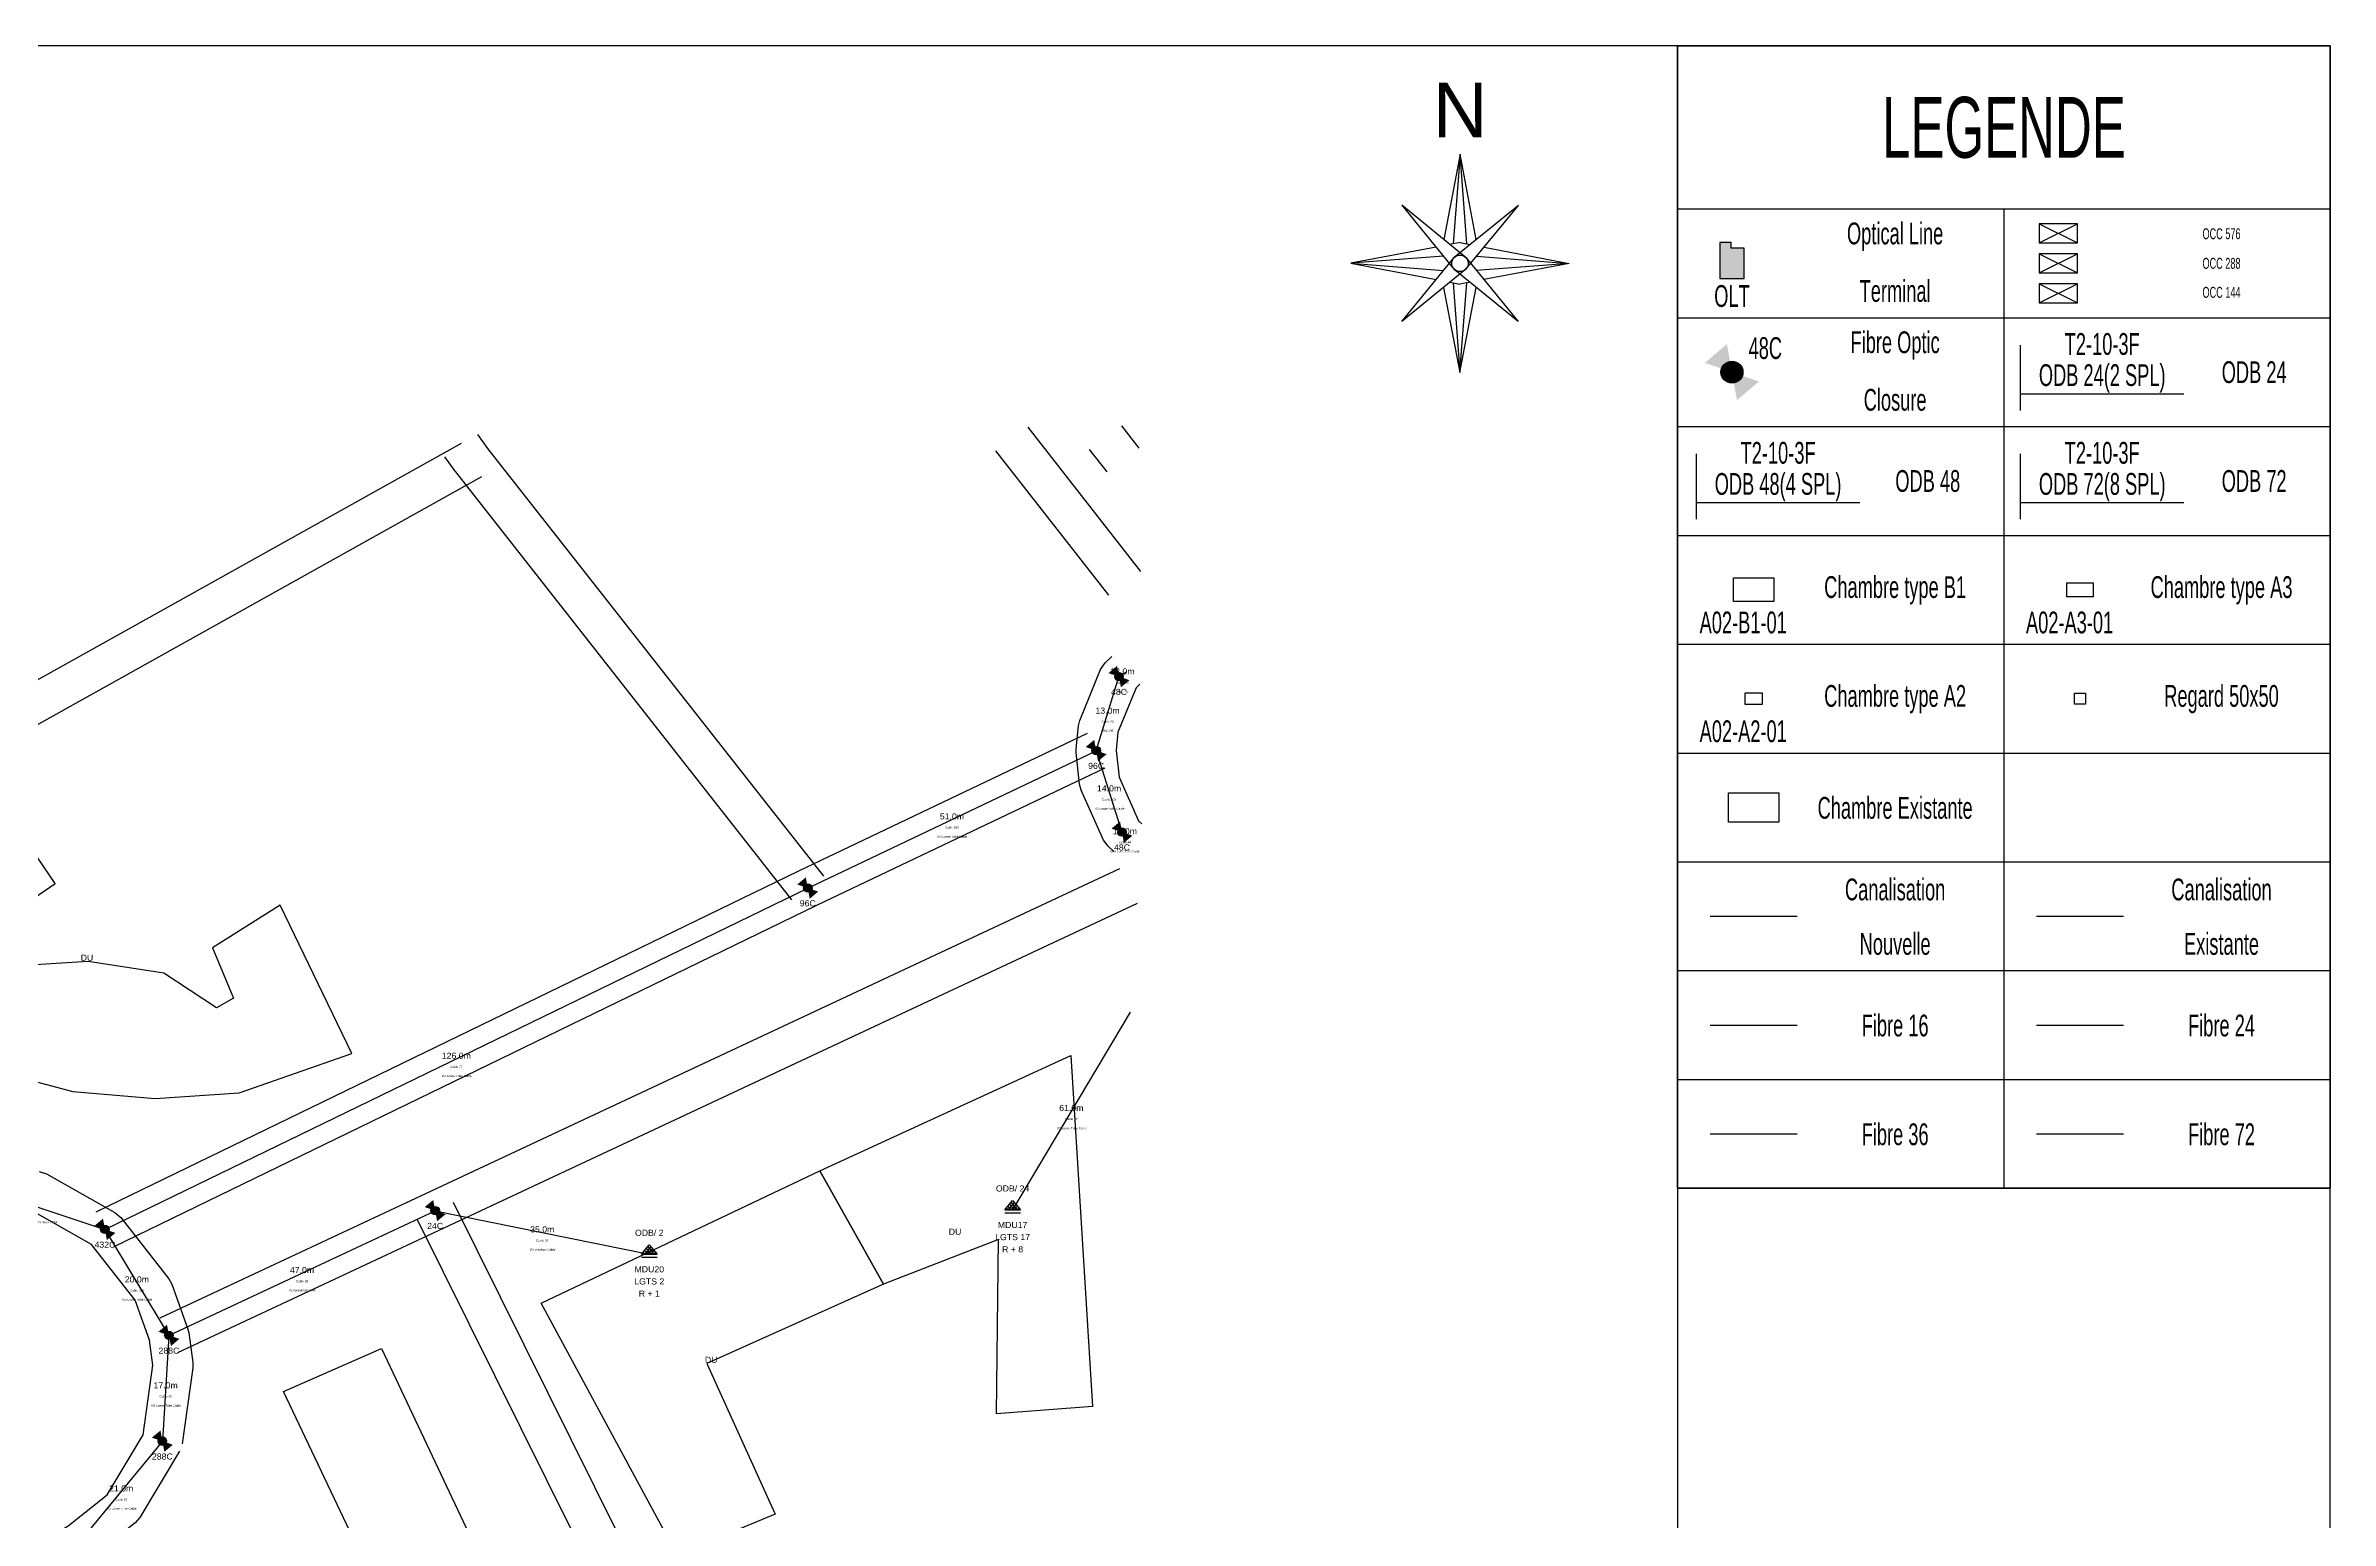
# Model space of a CAD drawing. Header units: millimetres. Extents: x -2012 to 1398, y -1200 to 746.
# Drawn here: x -13 to 407, y 30 to 301.1 of the extents above; entities that cross this region are included whole.
import ezdxf
from ezdxf.enums import TextEntityAlignment as Align

# ---------------------------------------------------------------- set-up
doc = ezdxf.new("R2010")
doc.units = ezdxf.units.MM
doc.styles.get("Standard").update_dxf_attribs({"font": 'arial.ttf'})

# ---------------------------------------------------------------- blocks, each defined once
blk = doc.blocks.new('OLT')
at = {"true_color": 0x0000ff}
blk.add_hatch(color=5, dxfattribs=at).paths.add_polyline_path([(-1.07, -1.53), (1.17, -1.53), (1.17, 1.25), (-0.02, 1.25), (-0.02, 1.79), (-1.07, 1.79)], flags=0)
at = {"color": 5, "true_color": 0x0000ff}
blk.add_lwpolyline([(-1.07, 1.79), (-1.07, -1.53), (1.17, -1.53), (1.17, 1.25), (-0.02, 1.25), (-0.02, 1.79)], close=True, dxfattribs=at)
blk = doc.blocks.new('JOINT CLOSURE')
at = {"lineweight": 25, "true_color": 0xff0000}
h = blk.add_hatch(color=1, dxfattribs=at)
h.paths.add_polyline_path([(0, 0), (-0.46, 2.58), (-2.48, 0.86)], flags=0)
h.paths.add_polyline_path([(2.48, -0.86), (0, 0), (0.46, -2.58)], flags=0)
h = blk.add_hatch(color=1, dxfattribs=at)
edge = h.paths.add_edge_path(flags=0)
edge.add_arc((0, 0), 1.01, 180, 360)
edge.add_arc((0, 0), 1.01, 0, 180)
at = {"color": 12, "lineweight": 25, "true_color": 0xcc0000}
blk.add_circle((0, 0), 1.01, dxfattribs=at)
blk = doc.blocks.new('OCC')
at = {"layer": '0-ZTE-OCC', "color": 6, "lineweight": 30, "true_color": 0xff00ff}
for p, q in [((-3.5, 1.75), (3.5, -1.75)), ((-3.5, -1.75), (3.5, 1.75))]:
    blk.add_line(p, q, dxfattribs=at)
blk.add_lwpolyline([(3.5, 1.75), (-3.5, 1.75), (-3.5, -1.75), (3.5, -1.75)], close=True, dxfattribs=at)
blk = doc.blocks.new('box_bloc')
at = {"layer": '0-ZTE-MH existing', "ltscale": 3}
blk.add_lwpolyline([(0, 0), (9.22, 0), (9.22, -5.41), (0, -5.41)], close=True, dxfattribs=at)
blk = doc.blocks.new('boxbloc2')
at = {"layer": '0-ZTE-MH new'}
blk.add_lwpolyline([(-3.69, 2.23), (3.69, 2.23), (3.69, -2.1), (-3.69, -2.1)], close=True, dxfattribs=at)
blk = doc.blocks.new('big_block')
for p, q in [((287, 301.06), (287, -222.94)), ((287, 271.06), (407, 271.06)), ((347, 271.06), (347, 151.06)), ((287, 251.06), (407, 251.06)), ((287, 231.06), (407, 231.06)), ((287, 211.06), (407, 211.06)), ((287, 191.06), (407, 191.06)), ((287, 171.06), (407, 171.06)), ((287, 151.06), (407, 151.06)), ((347, 151.06), (347, 131.06)), ((287, 131.06), (407, 131.06)), ((347, 131.06), (347, 91.06)), ((287, 111.06), (407, 111.06)), ((287, 91.06), (407, 91.06)), ((287, 91.06), (407, 91.06))]:
    blk.add_line(p, q)
for points in [[(-433, -292.94), (407, -292.94), (407, 301.06), (-433, 301.06)], [(407, 91.06), (287, 91.06), (287, 301.06), (407, 301.06)]]:
    blk.add_lwpolyline(points, close=True)
at = {"flags": 128}
for points in [[(250, 265.44), (247.03, 281.13), (244.01, 265.46)], [(248.25, 264.65), (247.03, 281.13), (245.76, 264.66)], [(248.11, 262.1), (236.32, 271.77), (245.96, 259.95)], [(248.07, 259.98), (257.75, 271.7), (245.92, 262.13)], [(247.01, 264.9), (245.14, 264.54)], [(247.01, 264.9), (248.89, 264.53)], [(242.61, 264.06), (226.92, 261.09), (242.61, 258.07)], [(244, 262.36), (226.92, 261.09), (244, 259.77)], [(248.07, 259.98), (236.32, 250.35), (245.92, 262.13)], [(248.11, 262.1), (257.67, 250.35), (245.96, 259.95)], [(250.02, 262.35), (267.08, 261.03), (250.01, 259.76)], [(251.42, 264.04), (267.08, 261.02), (251.4, 258.06)], [(244, 256.65), (246.97, 240.98), (249.98, 256.65)], [(245.14, 257.58), (246.99, 257.23)], [(245.75, 257.47), (246.97, 240.98), (248.24, 257.46)], [(248.85, 257.58), (246.99, 257.23)]]:
    blk.add_lwpolyline(points, dxfattribs=at)
blk.add_circle((247, 261.06), 1.52)
at = {"layer": '0-ZTE-16 CABLE'}
blk.add_line((293, 121.06), (309, 121.06), dxfattribs=at)
at = {"layer": '0-ZTE-24 CABLE'}
blk.add_line((353, 121.06), (369, 121.06), dxfattribs=at)
at = {"layer": '0-ZTE-36 CABLE'}
blk.add_line((293, 101.06), (309, 101.06), dxfattribs=at)
at = {"layer": '0-ZTE-72 CABLE'}
blk.add_line((353, 101.06), (369, 101.06), dxfattribs=at)
at = {"layer": '0-ZTE-Duct existing'}
blk.add_line((353, 141.06), (369, 141.06), dxfattribs=at)
at = {"layer": '0-ZTE-Duct new'}
blk.add_line((293, 141.06), (309, 141.06), dxfattribs=at)
at = {"layer": '0-ZTE-HH new'}
blk.add_lwpolyline([(360, 182.06), (362, 182.06), (362, 180.06), (360, 180.06)], close=True, dxfattribs=at)
at = {"layer": '0-ZTE-MH new'}
blk.add_lwpolyline([(358.57, 202.35), (363.43, 202.35), (363.43, 199.77), (358.57, 199.77)], close=True, dxfattribs=at)
blk.add_lwpolyline([(299.44, 182.13), (302.56, 182.13), (302.56, 180), (299.44, 180), (299.44, 182.13)], dxfattribs=at)
at = {"layer": '0-ZTE-OCC', "color": 1, "lineweight": 30, "true_color": 0xff0000}
for p, q in [((353.5, 268.31), (360.5, 264.81)), ((353.5, 264.81), (360.5, 268.31))]:
    blk.add_line(p, q, dxfattribs=at)
at = {"layer": '0-ZTE-OCC', "color": 3, "lineweight": 30, "true_color": 0x00ff00}
for p, q in [((353.5, 262.81), (360.5, 259.31)), ((353.5, 259.31), (360.5, 262.81))]:
    blk.add_line(p, q, dxfattribs=at)
at = {"layer": '0-ZTE-OCC', "color": 1, "lineweight": 30, "true_color": 0xff0000}
blk.add_lwpolyline([(360.5, 268.31), (353.5, 268.31), (353.5, 264.81), (360.5, 264.81)], close=True, dxfattribs=at)
at = {"layer": '0-ZTE-OCC', "color": 3, "lineweight": 30, "true_color": 0x00ff00}
blk.add_lwpolyline([(360.5, 262.81), (353.5, 262.81), (353.5, 259.31), (360.5, 259.31)], close=True, dxfattribs=at)
at = {"layer": '0-ZTE-ODB'}
for p, q in [((350.07, 234.02), (350.07, 246.02)), ((380.07, 237.02), (350.07, 237.02)), ((290.48, 214.02), (290.48, 226.02)), ((350.07, 214.02), (350.07, 226.02)), ((320.48, 217.02), (290.48, 217.02)), ((380.07, 217.02), (350.07, 217.02))]:
    blk.add_line(p, q, dxfattribs=at)
at = {"xscale": 2, "yscale": 2, "zscale": 2}
blk.add_blockref('OLT', (296.9, 261.34), dxfattribs=at)
for name, p in [('OCC', (357, 255.56)), ('boxbloc2', (301, 201)), ('box_bloc', (296.39, 163.77))]:
    blk.add_blockref(name, p)
at = {"layer": '0-ZTE-Joint closure', "xscale": 2, "yscale": 2, "zscale": 2}
blk.add_blockref('JOINT CLOSURE', (297, 241.06), dxfattribs=at)
blk.add_text('N', height=10, rotation=359.9985).set_placement((247.05, 289.25), align=Align.MIDDLE)
at = {"width": 0.6}
for s, height, p in [('LEGENDE', 11.18, (347, 286.06)), ('Optical Line', 4, (327, 266.06)), ('OLT', 4, (297, 255.06, 0)), ('Terminal', 4, (327, 256.06)), ('Fibre Optic', 4, (327, 246.06)), ('ODB 24', 4, (393, 241.06)), ('Closure', 4, (327, 236.06)), ('ODB 48', 4, (333, 221.06)), ('ODB 72', 4, (393, 221.06)), ('Chambre type B1', 4, (327, 201.06)), ('Chambre type A3', 4, (387, 201.06)), ('Chambre type A2', 4, (327, 181.06)), ('Regard 50x50', 4, (387, 181.06)), ('Chambre Existante', 4, (327, 161.06)), ('Canalisation', 4, (327, 146.06)), ('Canalisation', 4, (387, 146.06)), ('Nouvelle', 4, (327, 136.06)), ('Existante', 4, (387, 136.06)), ('Fibre 16', 4, (327, 121.06)), ('Fibre 24', 4, (387, 121.06)), ('Fibre 36', 4, (327, 101.06)), ('Fibre 72', 4, (387, 101.06))]:
    blk.add_text(s, height=height, dxfattribs=at).set_placement(p, align=Align.MIDDLE)
at = {"layer": '0-ZTE-joint Closure 48', "width": 0.6}
blk.add_text('48C', height=4, dxfattribs=at).set_placement((303.13, 245.49, 0), align=Align.MIDDLE)
at = {"layer": '0-ZTE-MH new', "color": 0, "lineweight": -2, "width": 0.6}
blk.add_text('A02-B1-01', height=4, dxfattribs=at).set_placement((299.07, 195.06, 0), align=Align.MIDDLE)
at = {"layer": '0-ZTE-MH new A2', "color": 0, "lineweight": -2, "width": 0.6}
blk.add_text('A02-A2-01', height=4, dxfattribs=at).set_placement((299.07, 175.06, 0), align=Align.MIDDLE)
at = {"layer": '0-ZTE-MH new A3', "color": 0, "lineweight": -2, "width": 0.6}
blk.add_text('A02-A3-01', height=4, dxfattribs=at).set_placement((359.07, 195.06, 0), align=Align.MIDDLE)
at = {"layer": '0-ZTE-OCC', "color": 1, "true_color": 0xff0000, "width": 0.6}
blk.add_text('OCC 576', height=2, dxfattribs=at).set_placement((387, 266.5), align=Align.MIDDLE)
at = {"layer": '0-ZTE-OCC', "color": 3, "true_color": 0x00ff00, "width": 0.6}
blk.add_text('OCC 288', height=2, dxfattribs=at).set_placement((387, 261.06), align=Align.MIDDLE)
at = {"layer": '0-ZTE-OCC', "color": 6, "true_color": 0xff00ff, "width": 0.6}
blk.add_text('OCC 144', height=2, dxfattribs=at).set_placement((387, 255.73), align=Align.MIDDLE)
at = {"layer": '0-ZTE-ODB', "width": 0.6}
for p in [(365.07, 246.24), (305.48, 226.24), (365.07, 226.24)]:
    blk.add_text('T2-10-3F', height=4, dxfattribs=at).set_placement(p, align=Align.MIDDLE)
at = {"layer": '0-ZTE-ODB 24 2SPL', "width": 0.6}
blk.add_text('ODB 24(2 SPL)', height=4, dxfattribs=at).set_placement((365.07, 240.02), align=Align.MIDDLE)
at = {"layer": '0-ZTE-ODB 48 4SPL', "width": 0.6}
blk.add_text('ODB 48(4 SPL)', height=4, dxfattribs=at).set_placement((305.48, 220.02), align=Align.MIDDLE)
at = {"layer": '0-ZTE-ODB 72', "width": 0.6}
blk.add_text('ODB 72(8 SPL)', height=4, dxfattribs=at).set_placement((365.07, 220.02), align=Align.MIDDLE)
blk = doc.blocks.new('roads.block1.A4')
at = {"layer": 'roads', "color": 7}
for points in [[(140.7, 205.4), (142.33, 203.08), (196.18, 132.76)], [(228.9, 206.6), (246.97, 182.85)], [(243.91, 206.8), (246.72, 203.12)], [(18.12, 135.29), (138.16, 203.97)], [(191.1, 128.86), (137.21, 199.24), (137.14, 199.35), (135.47, 201.72)], [(241.88, 178.97), (223.8, 202.73)], [(241.63, 199.24), (238.82, 202.91)], [(141.34, 198.41), (21.3, 129.73)], [(242.74, 136.77), (241.78, 137.69), (241.06, 138.71), (237.47, 146.93), (237.21, 147.89), (236.68, 153.09), (236.67, 153.72), (237.04, 157.5), (237.25, 158.37), (240.55, 166.74), (241.28, 167.85), (242.36, 168.91)], [(246.85, 164.35), (246.25, 163.76), (243.36, 156.44), (243.08, 153.43), (243.53, 149.04), (246.67, 141.87), (247.17, 141.39)], [(79.56, 77.56), (192.21, 133.67), (192.23, 133.68), (238.45, 156.29)], [(241.27, 150.54), (195.06, 127.94), (82.41, 71.83)], [(89.86, 60.14), (132.53, 80.65), (243.66, 134.06)], [(246.44, 128.3), (135.3, 74.88), (92.63, 54.38)], [(92.96, 38.24), (86.56, 27.33), (85.83, 26.48), (79.03, 20.89), (78.69, 20.65), (75.39, 18.59), (74.88, 18.33), (69.62, 16.22)], [(70.43, 84.23), (71.61, 83.83), (82.59, 77.46), (83.53, 76.64), (91.24, 66.56), (91.72, 65.67), (94.27, 58.31), (94.42, 57.7), (95.09, 52.83), (95.09, 51.95), (93.37, 39.42)], [(30.23, 48.59), (33.16, 37.57), (38.63, 29.94), (49.98, 22.86), (61.39, 21.32), (67.58, 22.3), (72.24, 24.17), (75.12, 25.97), (81.33, 31.06), (87.12, 40.93), (88.69, 52.38), (88.12, 56.51), (85.84, 63.08), (78.83, 72.24), (68.95, 77.97), (57.46, 79.52), (51.55, 78.52), (46.49, 76.6), (43.45, 74.88), (37.53, 69.76), (31.75, 59.84), (30.23, 48.59)], [(136.8, 79.16), (178.33, -6.62), (192.25, -33.9), (198.84, -43.18), (205.5, -47.81), (213.86, -51.36), (223.82, -54.04), (247.71, -56.04)], [(247.18, -62.41), (223, -60.4), (222.43, -60.3), (211.98, -57.48), (211.56, -57.33), (202.69, -53.57), (202.12, -53.25), (194.72, -48.11), (193.94, -47.34), (186.9, -37.42), (186.65, -37.02), (172.61, -9.5), (172.58, -9.44), (131.04, 76.37)]]:
    blk.add_lwpolyline(points, dxfattribs=at)
blk = doc.blocks.new('buildings.block1.A4')
at = {"layer": 'building', "color": 7}
for points in [[(66.43, 141.5), (36.06, 123.42), (43.08, 112.8), (53.05, 104.85), (64.99, 100.34), (75.85, 97.39), (89.03, 96.24), (102.49, 97.17), (120.56, 103.6), (109.09, 128.03), (98.24, 120.97), (101.62, 112.72), (98.86, 111.11), (90.42, 116.84), (78.33, 118.74), (67.25, 118.06), (62.68, 124.33), (73.01, 131.58), (66.43, 141.5)], [(195.59, 84.32), (235.82, 103.27), (239.29, 45.59), (223.87, 44.38), (224.19, 73.06), (205.77, 65.67), (195.59, 84.32)], [(150.93, 62.59), (195.59, 84.32), (205.77, 65.67), (177.46, 52.67), (188.41, 27.88), (172.71, 21.2), (150.93, 62.59)], [(109.61, 48.07), (125.3, 55.09), (152.81, -4.67), (108.12, -24.35), (101.95, -11.11), (130.35, 1.37), (125.62, 11.81), (96.23, -0.55), (91.08, 9.78), (121.26, 22.91), (109.61, 48.07)]]:
    blk.add_lwpolyline(points, dxfattribs=at)
at = {"color": 7}
for p in [(78.31, 118.87), (217.44, 73.82), (178.35, 52.76)]:
    blk.add_text('DU ', height=1, dxfattribs=at).set_placement(p, align=Align.CENTER)
blk = doc.blocks.new('cables.block1.A4')
at = {"color": 8}
for points in [[(239.86, 153.41), (243.52, 165.57)], [(243.52, 165.57), (244.61, 166.31)]]:
    blk.add_lwpolyline(points, dxfattribs=at)
at = {"color": 3}
for points in [[(193.64, 130.81), (239.86, 153.41)], [(80.99, 74.69), (193.64, 130.81)]]:
    blk.add_lwpolyline(points, dxfattribs=at)
at = {"color": 13}
for points in [[(239.86, 153.41), (244, 140)], [(244, 140), (244.95, 139.33)], [(245.31, 110.42), (226.47, 77.93)]]:
    blk.add_lwpolyline(points, dxfattribs=at)
at = {"color": 16}
blk.add_lwpolyline([(57.41, 82.75), (80.99, 74.69)], dxfattribs=at)
at = {"color": 2}
for points in [[(91.25, 57.26), (133.92, 77.77)], [(133.92, 77.77), (168.24, 70.64)]]:
    blk.add_lwpolyline(points, dxfattribs=at)
at = {"color": 9}
for points in [[(80.99, 74.69), (91.25, 57.26)], [(91.25, 57.26), (90.2, 39.86)], [(90.2, 39.86), (76.99, 23.36)]]:
    blk.add_lwpolyline(points, dxfattribs=at)
at = {"color": 7}
for s, height, p in [('18.0m', 1, (244.07, 165.94)), ('Cable 59', 0.35, (244.07, 164.44)), (' TBC PE', 0.35, (244.07, 162.94)), ('13.0m', 1, (241.69, 159.49)), ('Cable 20', 0.35, (241.69, 157.99)), (' TBC PE', 0.35, (241.69, 156.49)), ('14.0m', 1, (241.93, 146.71)), ('51.0m', 1, (216.75, 142.11)), (' I/O Loose Tube Cable', 0.35, (241.93, 143.71)), ('Cable 103', 0.35, (241.93, 145.21)), (' I/O Loose Tube Cable', 0.35, (216.75, 139.11)), ('Cable 100', 0.35, (216.75, 140.61)), ('16.0m', 1, (244.47, 139.67)), (' I/O Loose Tube Cable', 0.35, (244.47, 136.67)), ('Cable 44', 0.35, (244.47, 138.17)), ('126.0m', 1, (137.31, 102.75)), (' I/O Loose Tube Cable', 0.35, (137.31, 99.75)), ('Cable 77', 0.35, (137.31, 101.25)), ('61.0m', 1, (235.89, 94.17)), ('Cable 82', 0.35, (235.89, 92.67)), (' I/O Loose Tube Cable', 0.35, (235.89, 91.17)), (' EzDISTRIBUTION CRRY Riser / FT4', 0.35, (69.2, 75.72)), ('35.0m', 1, (151.08, 74.2)), (' I/O Breakout Cable', 0.35, (151.08, 71.2)), ('Cable 96', 0.35, (151.08, 72.7)), ('20.0m', 1, (86.12, 65.98)), ('47.0m', 1, (112.58, 67.51)), ('Cable 99', 0.35, (112.58, 66.01)), (' I/O Loose Tube Cable', 0.35, (86.12, 62.98)), ('Cable 109', 0.35, (86.12, 64.48)), (' I/O Breakout Cable', 0.35, (112.58, 64.51)), ('17.0m', 1, (90.72, 48.56)), (' I/O Loose Tube Cable', 0.35, (90.72, 45.56)), ('Cable 68', 0.35, (90.72, 47.06)), ('21.0m', 1, (83.6, 31.61)), ('Cable 95', 0.35, (83.6, 30.11)), (' I/O Loose Tube Cable', 0.35, (83.6, 28.61))]:
    blk.add_text(s, height=height, dxfattribs=at).set_placement(p, align=Align.CENTER)
blk = doc.blocks.new('The door')
at = {"color": 1, "lineweight": 30, "true_color": 0xff0000}
for p, q in [((-1.25, 0), (0, 1.5)), ((-1.25, 0), (1.25, 0)), ((-1.01, 0.29), (-0.76, 0)), ((-0.76, 0.59), (-0.26, 0)), ((0.25, 1.2), (-0.75, 0)), ((-0.5, 0.9), (0.24, 0)), ((-0.25, 1.2), (0.75, 0)), ((0.5, 0.9), (-0.24, 0)), ((0, 1.5), (1.25, 0)), ((0.76, 0.59), (0.26, 0)), ((1.01, 0.29), (0.76, 0)), ((-1.25, -0.5), (1.25, -0.5))]:
    blk.add_line(p, q, dxfattribs=at)
blk = doc.blocks.new('subscriber_dwelling.block1.A4')
for p in [(53.55, 177.57), (1.66, 172.93), (-76.39, 110.81), (226.47, 77.93), (168.24, 70.64), (-52.7, 55.35), (-96.84, 45.63), (-118.67, 30.72), (141.48, -1.91), (46.1, -42.81), (20.62, -53.93), (62.54, -75.78), (35.79, -92.95), (147.34, -197.16)]:
    blk.add_blockref('The door', p)
at = {"color": 7}
for s, p in [('ODB/ 2', (53.55, 180.57)), ('ODB/ 8', (1.66, 175.93)), ('LGTS 60', (53.55, 172.57)), ('MDU16', (53.55, 174.57)), ('LGTS 81', (1.66, 167.93)), ('MDU10', (1.66, 169.93)), ('R + 8', (53.55, 170.57)), ('R + 8', (1.66, 165.93)), ('ODB/ 2', (-76.39, 113.81)), ('LGTS 42', (-76.39, 105.81)), ('MDU19', (-76.39, 107.81)), ('R + 7', (-76.39, 103.81)), ('ODB/ 24', (226.47, 80.93)), ('ODB/ 2', (168.24, 73.64)), ('LGTS 17', (226.47, 72.93)), ('MDU17', (226.47, 74.93)), ('R + 8', (226.47, 70.93)), ('LGTS 2', (168.24, 65.64)), ('MDU20', (168.24, 67.64)), ('R + 1', (168.24, 63.64)), ('ODB/ 24', (-52.7, 58.35)), ('LGTS 72', (-52.7, 50.35)), ('MDU18', (-52.7, 52.35)), ('ODB/ 2', (-96.84, 48.63)), ('R + 7', (-52.7, 48.35)), ('LGTS 1', (-96.84, 40.63)), ('MDU24', (-96.84, 42.63)), ('R + 1', (-96.84, 38.63)), ('ODB/ 2', (-118.67, 33.72)), ('LGTS 1', (-118.67, 25.72)), ('MDU25', (-118.67, 27.72)), ('R + 1', (-118.67, 23.72)), ('ODB/ 4', (141.48, 1.09)), ('LGTS 41', (141.48, -6.91)), ('MDU21', (141.48, -4.91)), ('R + 8', (141.48, -8.91)), ('ODB/ 24', (46.1, -39.81)), ('LGTS 168', (46.1, -47.81)), ('MDU11', (46.1, -45.81)), ('ODB/ 48', (20.62, -50.93)), ('R + 7', (46.1, -49.81)), ('LGTS 32', (20.62, -58.93)), ('MDU8', (20.62, -56.93)), ('R + 7', (20.62, -60.93)), ('ODB/ 2', (62.54, -72.78)), ('LGTS 77', (62.54, -80.78)), ('MDU3', (62.54, -78.78)), ('R + 7', (62.54, -82.78)), ('ODB/ 2', (35.79, -89.95)), ('MDU2', (35.79, -95.95)), ('LGTS 94', (35.79, -97.95)), ('R + 7', (35.79, -99.95)), ('ODB/ 16', (147.34, -194.16)), ('LGTS 60', (147.34, -202.16)), ('MDU4', (147.34, -200.16)), ('R + 7', (147.34, -204.16))]:
    blk.add_text(s, height=1, dxfattribs=at).set_placement(p, align=Align.CENTER)
blk = doc.blocks.new('Closure')
at = {"lineweight": 25, "true_color": 0xff0000}
h = blk.add_hatch(color=1, dxfattribs=at)
h.paths.add_polyline_path([(0, 0.02), (-0.31, 1.77), (-1.68, 0.6)], flags=0)
h.paths.add_polyline_path([(1.68, -0.57), (0, 0.02), (0.31, -1.74)], flags=0)
h = blk.add_hatch(color=1, dxfattribs=at)
edge = h.paths.add_edge_path(flags=0)
edge.add_arc((0, 0.02), 0.685, 180, 360)
edge.add_arc((0, 0.02), 0.685, 0, 180)
at = {"color": 12, "lineweight": 25, "true_color": 0xcc0000}
for centre, radius in [((0, 0.02), 0.685), ((0, 0), 0.648)]:
    blk.add_circle(centre, radius, dxfattribs=at)
blk = doc.blocks.new('splicers.block1.A4')
for p in [(243.52, 165.57), (239.86, 153.41), (244, 140), (193.64, 130.81), (133.92, 77.77), (80.99, 74.69), (91.25, 57.26), (90.2, 39.86)]:
    blk.add_blockref('Closure', p)
at = {"color": 7}
for s, p in [('48C', (243.52, 162.57)), ('96C', (239.86, 150.41)), ('48C', (244, 137)), ('96C', (193.64, 127.81)), ('24C', (133.92, 74.77)), ('432C', (80.99, 71.69)), ('288C', (91.25, 54.26)), ('288C', (90.2, 36.86))]:
    blk.add_text(s, height=1, dxfattribs=at).set_placement(p, align=Align.CENTER)

msp = doc.modelspace()

# ---------------------------------------------------------------- block references
msp.add_blockref('big_block', (0, 0))
at = {"xscale": 1.14698558432, "yscale": 1.11786409288}
for name in ['roads.block1.A4', 'cables.block1.A4', 'splicers.block1.A4', 'subscriber_dwelling.block1.A4', 'buildings.block1.A4']:
    msp.add_blockref(name, (-95, 0), dxfattribs=at)

doc.saveas('drawing.dxf')
